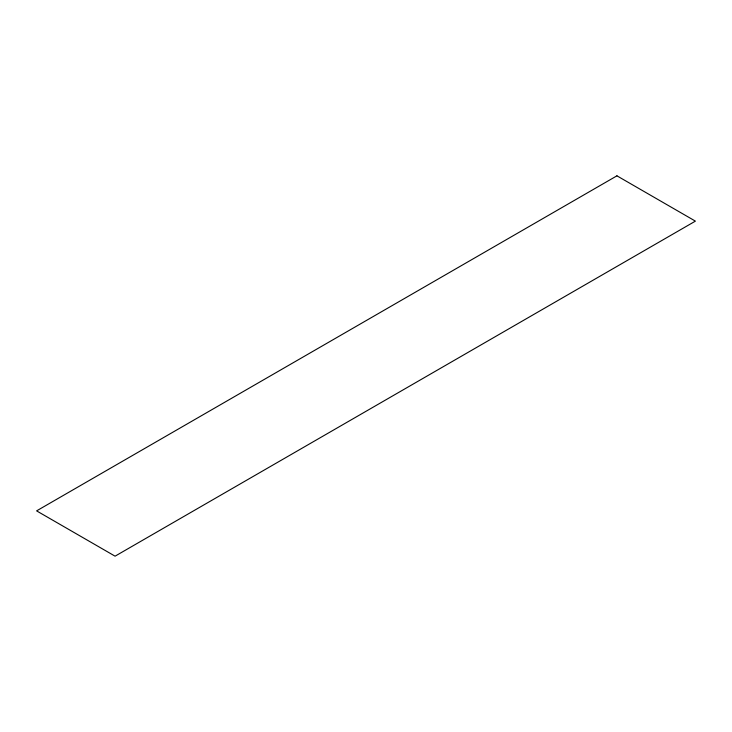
<?xml version="1.0" encoding="UTF-8"?>
<svg xmlns="http://www.w3.org/2000/svg" width="732" height="732" viewBox="0 0 732 732"><rect width="100%" height="100%" fill="white"/><g stroke="black" fill="none" stroke-linecap="round" stroke-linejoin="round"><path stroke-width="1.1" d="M616.93 175.826L36.6 510.872L115.07 556.174L695.4 221.128L616.93 175.826"/></g></svg>
